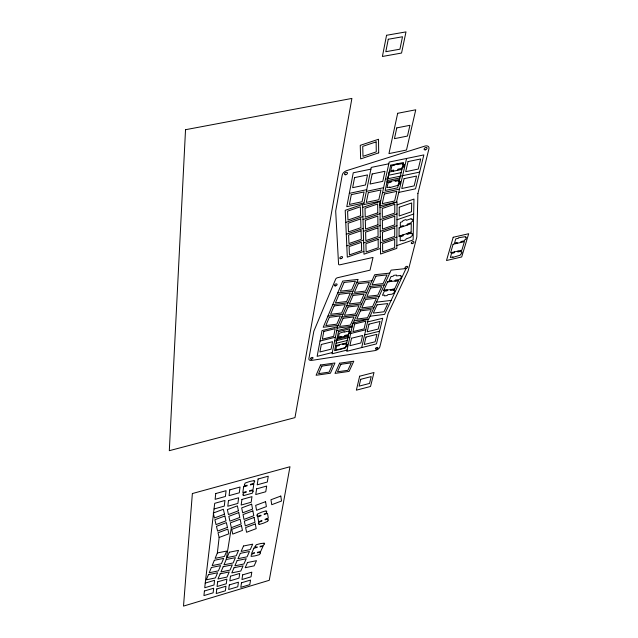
<?xml version="1.0" encoding="UTF-8"?>
<svg xmlns="http://www.w3.org/2000/svg" width="638" height="638" viewBox="0 0 638 638"><rect width="100%" height="100%" fill="white"/><g stroke="black" fill="none" stroke-linecap="round" stroke-linejoin="round"><path stroke-width="0.96" d="M403.2 226.498L403.216 225.573L400.313 226.57L400.345 222.391L402.482 221.649L403.049 220.565L405.935 219.568L406.478 220.277L411.263 218.627L411.255 219.289L412.722 219.233L412.682 221.258L411.199 222.215L411.183 222.821L407.211 224.185L407.204 225.118M205.229 583.084L204.75 587.757L214.033 584.982L214.575 580.309L205.229 583.084L214.703 503.318L224.943 500.471L224.281 506.109L214.113 508.957M217.367 552.931L226.729 551.057L224.456 556.456L215.142 558.346L217.367 552.931L219.137 537.475L218.013 532.794L227.83 529.101L228.882 533.807L219.137 537.475M226.211 559.534L235.414 557.66L233.125 562.955L223.97 564.837L226.211 559.534L231.339 527.674L230.294 522.905L240.135 519.212L241.124 523.997L231.339 527.674M339.344 344.727L339.169 345.541L336.601 346.179L335.867 349.768L340.548 349.018L345.589 347.343L345.788 346.426L346.737 346.195L347.112 344.44L346.163 344.679L346.362 343.754L342.821 344.632L342.997 343.818M340.915 337.191L341.083 336.362L338.499 337L339.256 333.323L344.193 331.688L344.097 332.135L349.122 330.907L348.922 331.848L349.879 331.608L349.496 333.411L348.531 333.642L348.332 334.583L344.767 335.46L344.592 336.29M391.23 181.192L390.99 182.277L388.079 182.883L387.027 187.652L389.93 187.038L389.794 187.612L398.04 185.315L398.319 184.103L399.388 183.88L399.93 181.551L398.854 181.774L399.133 180.554L395.121 181.399L395.369 180.323M393.463 171.175L393.71 170.075L390.775 170.689L391.86 165.792L394.802 165.178L394.938 164.58L397.49 164.054L397.354 164.652L403.056 163.472L402.769 164.732L403.854 164.5L403.304 166.893L402.219 167.124L401.932 168.368L397.881 169.206L397.634 170.314M361.682 347.582L368.19 319.319L352.918 323.043L346.785 351.307L376.468 343.882L382.712 318.258L367.584 321.951M406.597 158.463L396.461 202.23L379.634 205.867L389.188 162.044L423.855 154.914L415.553 188.816L398.734 192.413M454.408 251.914L454.136 252.839L451.537 253.438L450.356 257.505L452.948 256.899L452.797 257.393L460.189 255.216L460.5 254.179L461.457 253.956L462.048 251.97L461.091 252.193L461.402 251.149L457.821 251.986L458.1 251.061M456.904 243.381L457.175 242.44L454.559 243.038L455.771 238.875L458.395 238.269L458.547 237.759L465.748 236.594L465.429 237.663L466.402 237.44L465.788 239.473L464.823 239.697L464.504 240.757L460.899 241.587L460.62 242.528M383.709 290.394L387.641 281.797L391.309 281.382L391.748 280.449L389.148 280.736L391.086 276.501L393 276.294L393.917 275.337L396.493 275.05L396.573 275.903L400.847 275.433L400.536 276.102L401.637 276.413L400.688 278.447L398.878 279.651L395.329 280.05L394.89 280.983L398.543 280.576L394.547 289.158L383.709 290.394L387.37 289.931L386.947 290.856L384.363 291.151L382.465 295.282L384.355 295.067L384.443 295.88L386.995 295.585L387.888 294.652L392.107 294.158L393.925 292.914L394.858 290.928L393.758 290.633L394.037 290.035L390.504 290.442L390.934 289.516L394.563 289.102M402.323 167.539L403.758 166.805L404.309 164.413L403.08 164.221M398.423 184.51L399.835 183.784L400.377 181.455L399.165 181.28M348.643 333.945L349.895 333.307L350.278 331.513L349.177 331.449M345.892 346.721L347.128 346.099L347.511 344.345L346.418 344.289M396.836 245.582L413.129 239.92L413.974 199.08L397.035 204.878M363.66 242.903L380.32 237.145M399.061 236.283L411.135 232.104M380.384 242.839L396.876 237.129M363.899 251.396L347.311 257.146L345.214 210.309L362.583 204.391L363.979 254.195L380.447 248.477M346.29 234.266L363.261 228.428M363.341 231.355L380.184 225.557M396.964 219.783L413.663 214.033M380.256 231.387L396.932 225.629M346.801 245.837L363.58 240.04M345.756 222.423L362.926 216.545M363.006 219.544L380.049 213.706M380.12 219.663L396.988 213.874M362.671 207.454L379.913 201.576L380.511 254.044L396.828 248.373L397.051 201.847L379.985 207.677M332.294 352.551L317.142 356.331L322.015 330.572L337.526 326.792L332.039 353.811L347.056 350.055M335.604 345.652L346.721 342.893M320.037 341.027L335.397 337.247M350.653 333.499L365.781 329.774M337.143 338.116L348.34 335.365M336.912 339.256L348.093 336.497M334.615 341.115L349.807 337.366M364.601 334.926L379.554 331.226M336.09 343.26L347.231 340.501M336.72 330.739L352.064 326.991M363.995 202.988L346.793 206.68L353.245 172.794L370.909 169.142M380.703 200.97L363.66 204.631L371.268 167.403L388.805 163.791M382.497 192.716L399.5 189.103M349.329 193.354L366.714 189.677M366.371 191.36L383.59 187.716M385.432 179.278L419.645 172.101M387.322 180.594L399.93 177.946M399.587 179.43L386.995 182.085L389.196 172.069L401.884 169.429M388.486 175.283L401.15 172.643M338.148 325.404L323.211 327.278L342.71 281.087L358.109 279.404L336.952 328.163L351.697 326.297L374.658 274.755L389.738 273.12M370.064 316.193L384.578 314.398L406.031 268.542L391.094 270.145L368.804 318.96L354.154 320.778M327.948 316.057L342.997 314.223M341.777 317.038L356.634 315.212M359.138 309.589L373.892 307.811M346.697 305.698L361.666 303.919M376.468 302.165L391.11 300.426M364.218 298.201L379.076 296.463M332.781 304.613L347.941 302.835M337.701 292.962L352.981 291.231M351.713 294.15L366.794 292.419M387.625 281.844L398.519 280.632M369.386 286.59L384.355 284.899M356.817 282.379L372.01 280.704M394.691 239.386L394.675 247.648L382.664 251.819L382.593 243.58L394.691 239.386M394.723 227.933L394.699 236.371L382.561 240.574L382.481 232.152L394.723 227.933M394.755 216.21L394.731 224.847L382.457 229.082L382.377 220.469L394.755 216.21M394.786 204.224L394.762 213.06L382.345 217.319L382.266 208.506L394.786 204.224M399.117 227.854L399.053 236.339L403.112 234.936L403.104 235.845L400.233 236.842L400.193 240.909L402.291 240.175L402.833 240.853L405.664 239.872L406.223 238.819L410.92 237.184L410.936 236.539L412.395 235.597L412.435 233.636L410.984 233.691L410.992 233.109L407.06 234.473L407.076 233.556L411.127 232.16L411.287 223.651L399.109 227.91M399.26 207.214L399.205 215.979L411.51 211.752L411.677 202.964L399.26 207.214M417.906 193.513L416.829 236.977L408.168 270.783L388.095 313.601L379.825 346.976A4.251 2.217 -27.5 0 1 375.343 350.541L311.807 360.382A4.338 2.321 -26 0 1 308.88 358.636L313.816 331.425A4.45 2.44 -26.4 0 1 313.968 330.923L335.668 279.117A1.858 1.061 -27.7 0 1 337.542 277.721L370.024 270.169L373.031 257.425L340.062 264.77A1.89 1.093 -28.1 0 1 338.563 264.124L335.7 211.345A4.976 3.023 -29.2 0 1 335.74 210.755L342.239 175.011A5.136 3.206 -30.2 0 1 346.873 170.561L425.315 145.958A5.12 3.102 -32.8 0 1 428.935 148.734L417.906 193.513M185.53 129.705L169.317 450.683L294.971 417.627L351.897 98.427L185.53 129.705M192.365 493.549L183.505 606.1L269.26 580.301L289.979 466.737L192.365 493.549M204.415 590.995L203.937 595.581L213.14 592.822L213.666 588.236L204.415 590.995M215.724 493.565L215.126 499.323L225.405 496.476L226.075 490.702L215.724 493.565M216.784 588.962L216.242 593.531L225.374 590.796L225.964 586.218L216.784 588.962M217.63 581.864L217.079 586.513L226.283 583.77L226.889 579.113L217.63 581.864M228.484 500.607L227.806 506.237L237.894 503.406L238.636 497.776L228.484 500.607M229.768 489.872L229.074 495.638L239.282 492.807L240.04 487.033L229.768 489.872M229.305 584.918L228.699 589.496L237.775 586.777L238.437 582.183L229.305 584.918M230.47 576.202L229.847 580.883L239.019 578.148L239.697 573.458L230.47 576.202M241.922 499.45L241.164 505.049L251.165 502.242L251.978 496.635L241.922 499.45M243.628 486.802L242.855 492.568L246.26 491.619L246.172 492.241L243.836 492.895L243.07 493.78L242.887 495.128L243.556 494.944L243.461 495.638L252.329 493.174L253.334 490.925L252.624 491.124L252.728 490.423L249.498 491.316L249.586 490.694L252.983 489.753L253.828 483.987L250.407 484.928L250.495 484.298L253.749 483.397L254.769 481.108L254.06 481.307L254.163 480.589L249.633 481.507L245.167 483.07L244.21 485.343L244.888 485.159L244.785 485.877L247.145 485.223L247.058 485.853L243.628 486.802M241.483 582.773L240.805 587.343L249.809 584.639L250.543 580.062L241.483 582.773M242.655 574.878L241.961 579.535L251.053 576.824L251.795 572.158L242.655 574.878M256.612 488.86L255.758 494.546L265.759 491.754L266.676 486.06L256.612 488.86M258.087 479.002L257.218 484.824L267.322 482.025L268.255 476.203L258.087 479.002M321.321 344.472L319.893 351.969L331.066 349.193L332.573 341.697L321.321 344.472M323.809 331.465L322.342 339.153L333.65 336.37L335.189 328.69L323.809 331.465M351.299 194.646L349.417 204.439L362.081 201.728L364.059 191.942L351.299 194.646M354.576 177.619L352.639 187.684L365.47 184.988L367.504 174.932L354.576 177.619M386.548 35.281L382.401 56.479L401.557 53.05L405.991 31.9L386.548 35.281M388.263 39.253L385.799 51.71L399.922 49.198L402.506 36.765L388.263 39.253M338.475 331.624L334.567 350.717L345.629 347.957L349.736 328.873L338.475 331.624M368.301 192.652L366.292 202.398L378.828 199.71L380.934 189.972L368.301 192.652M372.153 173.967L370.08 184.023L382.8 181.352L384.969 171.303L372.153 173.967M397.673 113.301L388.957 153.599L406.502 150.026L415.753 109.792L397.673 113.301M396.796 127.895L394.451 138.661L407.483 136.053L409.931 125.303L396.796 127.895M351.522 338.228L349.887 345.708L360.877 342.973L362.591 335.492L351.522 338.228M354.64 323.945L352.966 331.624L364.099 328.889L365.853 321.209L354.64 323.945M384.371 194L382.25 203.658L394.635 200.986L396.852 191.336L384.371 194M390.711 165.154L385.153 190.475L397.665 187.811L403.471 162.523L390.711 165.154M365.973 337.063L364.25 344.504L375.136 341.785L376.938 334.352L365.973 337.063M368.971 324.16L367.201 331.784L378.214 329.072L380.065 321.448L368.971 324.16M404.061 178.688L401.773 188.521L414.158 185.881L416.55 176.056L404.061 178.688M408.057 161.573L405.696 171.694L418.249 169.07L420.705 158.966L408.057 161.573M359.649 376.205L356.363 390.169L370.534 386.476L373.996 372.512L359.649 376.205M360.701 379.307L359.082 386.149L369.53 383.438L371.212 376.603L360.701 379.307M453.195 237.272L446.504 260.511L461.705 256.962L468.683 233.739L453.195 237.272M453.1 244.25L450.627 252.792L461.864 250.184L464.408 241.65L453.1 244.25M208.435 574.655L206.305 579.83L215.437 577.916L217.614 572.749L208.435 574.655M211.369 567.517L209.208 572.772L218.403 570.866L220.604 565.627L211.369 567.517M214.344 560.284L212.151 565.611L221.402 563.721L223.643 558.394L214.344 560.284M220.158 573.825L217.981 578.977L227.024 577.079L229.241 571.935L220.158 573.825M223.164 566.735L220.955 571.959L230.055 570.069L232.304 564.853L223.164 566.735M229.305 552.229L227.024 557.604L236.243 555.738L238.564 550.363L229.305 552.229M329.32 317.309L325.827 325.555L336.816 324.176L340.365 315.962L329.32 317.309M334.152 305.905L330.588 314.303L341.665 312.963L345.286 304.589L334.152 305.905M339.073 294.285L335.444 302.851L346.601 301.543L350.294 293.009L339.073 294.285M344.089 282.451L340.397 291.175L351.634 289.899L355.39 281.206L344.089 282.451M320.555 364.992L316.097 375.272L330.388 373.23L334.95 362.99L320.555 364.992M234.042 567.732L231.793 572.908L240.781 571.034L243.078 565.858L234.042 567.732M237.145 560.595L234.864 565.85L243.907 563.984L246.236 558.736L237.145 560.595M240.295 553.353L237.974 558.689L247.081 556.83L249.442 551.503L240.295 553.353M243.493 546.008L241.14 551.415L250.295 549.565L252.696 544.166L243.493 546.008M321.879 366.1L318.593 373.645L329.104 372.145L332.438 364.617L321.879 366.1M343.108 318.282L339.552 326.457L350.398 325.085L354.018 316.934L343.108 318.282M348.037 306.974L344.408 315.3L355.334 313.968L359.019 305.666L348.037 306.974M353.045 295.458L349.353 303.943L360.366 302.643L364.115 294.182L353.045 295.458M358.157 283.727L354.393 292.371L365.486 291.103L369.314 282.49L358.157 283.727M247.504 562.533L245.183 567.724L254.123 565.866L256.484 560.682L247.504 562.533M253.948 548.098L251.555 553.449L254.602 552.835L251.364 554.613L251.109 556.392L254.857 555.913L259.036 554.773L259.961 553.999L260.527 552.747L259.897 552.875L260.192 552.221L257.313 552.811L257.577 552.229L260.607 551.615L263.031 546.272L259.993 546.886L260.256 546.295L263.151 545.713L264.666 543.656L264.036 543.783L264.331 543.113L260.408 543.616L256.332 544.716L254.865 546.782L255.463 546.662L255.168 547.324L257.266 546.902L257.002 547.484L253.948 548.098M360.438 310.85L356.762 319.064L367.536 317.732L371.268 309.534L360.438 310.85M365.518 299.485L361.778 307.859L372.624 306.551L376.42 298.209L365.518 299.485M370.686 287.913L366.882 296.439L377.808 295.171L381.676 286.669L370.686 287.913M375.957 276.118L372.074 284.811L383.087 283.575L387.027 274.914L375.957 276.118M339.607 363.197L335.022 373.405L349.098 371.396L353.787 361.22L339.607 363.197M340.883 364.298L337.502 371.794L347.862 370.319L351.291 362.839L340.883 364.298M377.082 304.844L373.31 313.091L383.988 311.775L387.824 303.56L377.082 304.844M257.529 514.659L256.843 514.914L257.05 516.046L257.736 515.791L257.84 516.389L260.95 515.217L261.046 515.743L257.776 516.971L258.637 521.732L261.883 520.512L261.979 521.031L258.892 522.187L258.996 522.769L258.318 523.024L258.526 524.133L259.195 523.886L259.299 524.46L263.661 523.112L267.761 521.27L267.665 520.688L268.295 520.456L268.104 519.34L267.474 519.579L267.37 518.997L265.145 519.834L265.057 519.316L268.303 518.096L267.505 513.311L264.236 514.539L264.148 514.013L266.389 513.167L266.74 511.197L266.102 511.437L265.998 510.839L261.747 512.131L257.417 514.061L257.529 514.659M227.439 527.395L217.606 531.095L216.457 526.326L226.362 522.61L227.439 527.395M254.107 517.474L244.338 521.15L245.295 525.895L255.001 522.243L254.107 517.474M241.475 525.712L231.714 529.38L232.742 534.07L242.44 530.417L241.475 525.712M255.312 523.95L245.63 527.602L246.571 532.267L256.189 528.639L255.312 523.95M224.48 514.228L214.456 517.976L213.275 513.04L223.364 509.268L224.48 514.228M251.635 504.18L241.682 507.896L242.671 512.824L252.552 509.116L251.635 504.18M238.413 510.823L228.452 514.555L227.367 509.61L237.392 505.862L238.413 510.823M224.879 515.998L214.878 519.739L216.043 524.595L225.972 520.871L224.879 515.998M265.56 501.667L255.679 505.368L256.564 510.288L266.381 506.604L265.56 501.667M280.8 496.061L270.959 499.745L271.748 504.69L281.517 501.021L280.8 496.061M238.779 512.593L228.843 516.317L229.911 521.174L239.784 517.466L238.779 512.593M252.879 510.886L243.022 514.579L243.995 519.42L253.788 515.743L252.879 510.886M378.135 239.425L365.917 243.652L366.124 251.946L378.246 247.743L378.135 239.425M361.658 250.662L349.449 254.897L349.098 246.579L361.411 242.328L361.658 250.662M377.935 224.767L365.534 229.034L365.311 220.349L377.816 216.067L377.935 224.767M361.06 230.757L348.603 235.039L348.97 243.541L361.315 239.282L361.06 230.757M377.983 227.878L365.614 232.136L365.837 240.622L378.095 236.387L377.983 227.878M360.606 215.732L347.973 220.054L347.59 211.146L360.334 206.8L360.606 215.732M377.776 212.885L365.231 217.183L365.008 208.299L377.656 203.977L377.776 212.885M360.701 218.914L348.109 223.228L348.476 231.929L360.964 227.638L360.701 218.914M378.685 152.865L360.645 158.902L360.255 145.344L378.525 139.267L378.685 152.865M376.133 141.891L362.727 146.357L362.99 156.318L376.276 151.876L376.133 141.891M335.341 285.904A1.483 0.845 -27.6 0 0 337.087 284.269A1.483 0.845 -27.6 0 0 334.822 284.532A1.483 0.845 -27.6 0 0 335.341 285.904M340.859 258.701A1.515 0.885 -28.2 0 0 342.534 256.962A1.515 0.885 -28.2 0 0 340.174 257.337A1.515 0.885 -28.2 0 0 340.859 258.701M345.621 174.748A1.643 1.029 -30.2 0 0 347.431 172.778A1.643 1.029 -30.2 0 0 344.887 173.121A1.643 1.029 -30.2 0 0 345.621 174.748M425.339 149.842A1.635 0.997 -32.8 0 0 426.942 147.793A1.635 0.997 -32.8 0 0 424.406 148.399A1.635 0.997 -32.8 0 0 425.339 149.842M412.339 243.62A1.499 0.845 -30.2 0 0 413.926 241.866A1.499 0.845 -30.2 0 0 411.622 242.344A1.499 0.845 -30.2 0 0 412.339 243.62M405.983 268.327A1.459 0.813 -29.6 0 0 407.65 266.66A1.459 0.813 -29.6 0 0 405.425 267.027A1.459 0.813 -29.6 0 0 405.983 268.327M376.332 349.146A1.356 0.71 -27.5 0 0 377.863 347.662A1.356 0.71 -27.5 0 0 375.774 348.061A1.356 0.71 -27.5 0 0 376.332 349.146M311.384 359.194A1.388 0.742 -25.9 0 0 313.011 357.719A1.388 0.742 -25.9 0 0 310.865 358.022A1.388 0.742 -25.9 0 0 311.384 359.194"/></g></svg>
